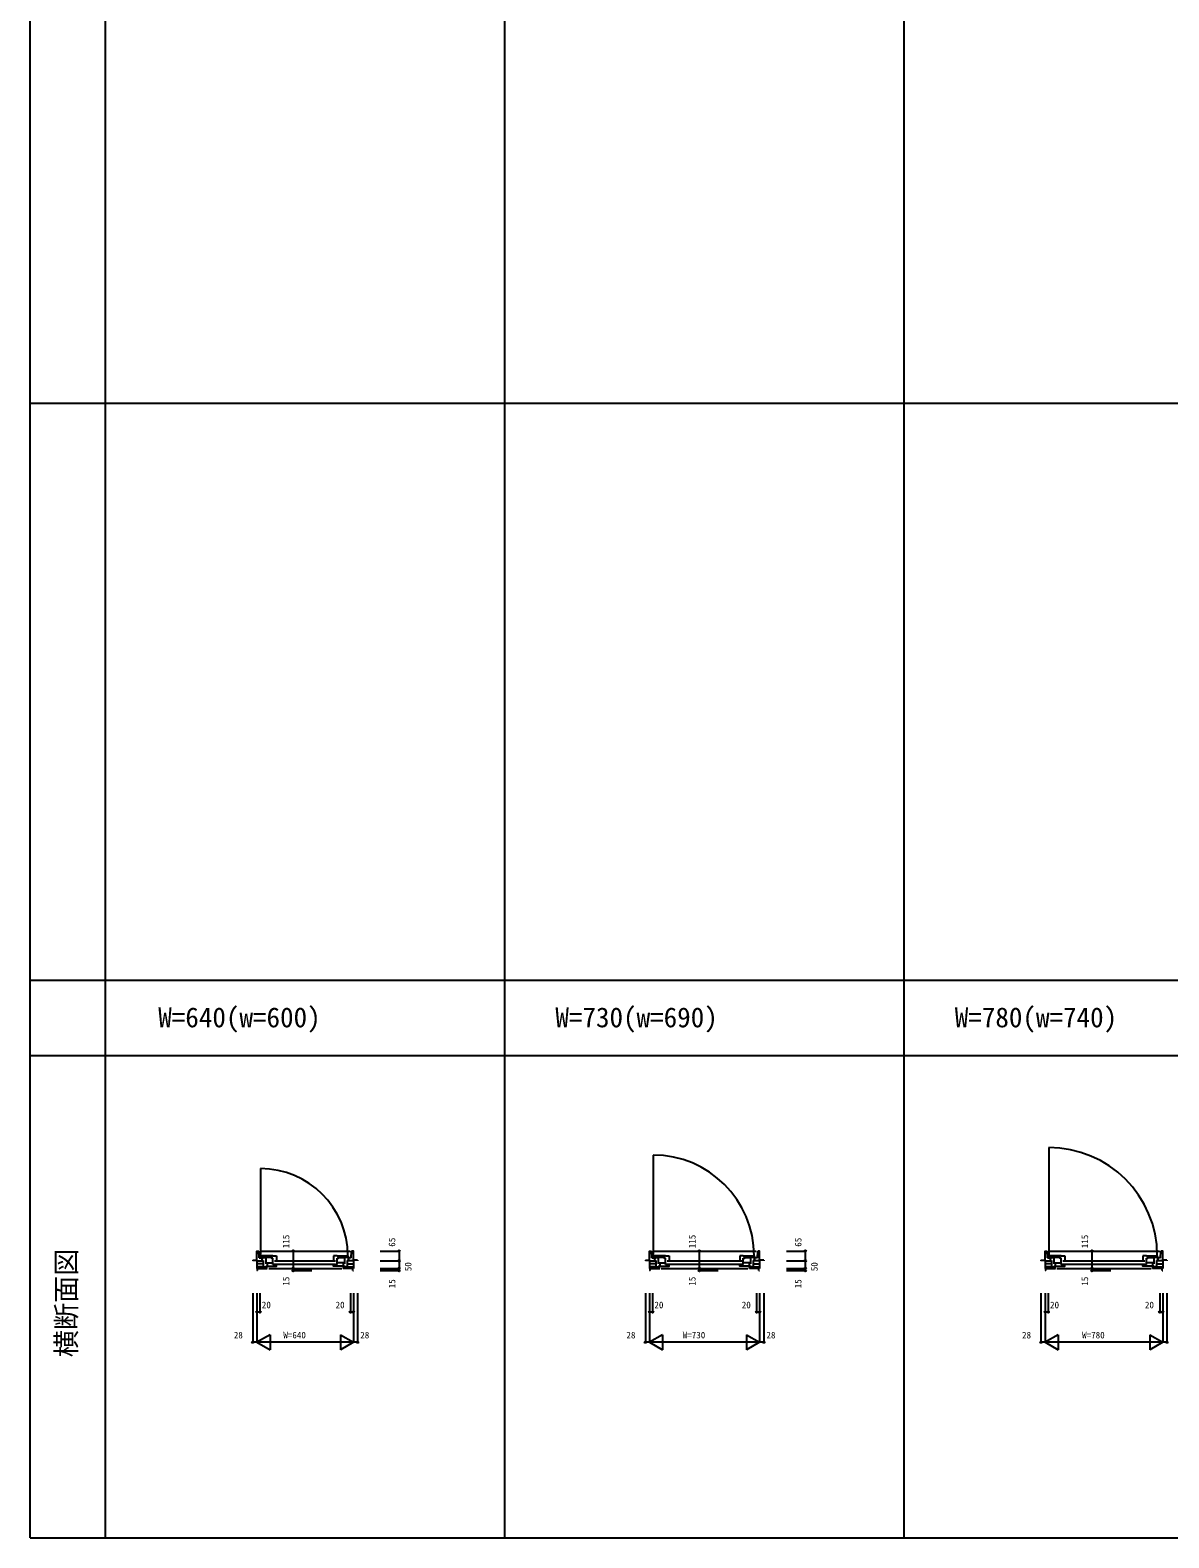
# Model space of a CAD drawing. Units: millimetres, scale not verified. Extents: x -13750 to 13750, y -10000 to 10000.
# Drawn here: x -13750 to -6195, y -10000 to 0 of the extents above; entities that cross this region are included whole.
import ezdxf
from ezdxf.enums import TextEntityAlignment as Align

# ---------------------------------------------------------------- set-up
doc = ezdxf.new("R2010")
doc.units = ezdxf.units.MM
doc.header["$LTSCALE"] = 50
for name, color, linetype in [('0-0_0', 3, 'Continuous'), ('0-2_YKK_B1', 4, 'Continuous'), ('0-4_YKK_F1', 7, 'Continuous'), ('0-6_YKK_N1', 2, 'Continuous')]:
    doc.layers.add(name, color=color, linetype=linetype)
doc.styles.add('ＭＳ ゴシック', font='')
doc.styles.get('ＭＳ ゴシック').set_extended_font_data('MS Gothic')

msp = doc.modelspace()

# ---------------------------------------------------------------- linework, layer by layer
at = {"layer": '0-2_YKK_B1'}
for p, q in [((-9616.3, -7461.19), (-9616.3, -8121.8)), ((-6991.3, -7411.19), (-6991.3, -8121.8)), ((-12221.3, -7551.19), (-12221.3, -8121.8)), ((-12230.64, -8142.5), (-12233, -8097.5)), ((-12223, -8097.5), (-11627, -8097.5)), ((-11619.36, -8142.5), (-11617, -8097.5)), ((-9625.64, -8142.5), (-9628, -8097.5)), ((-9618, -8097.5), (-8932, -8097.5)), ((-8924.36, -8142.5), (-8922, -8097.5)), ((-7000.64, -8142.5), (-7003, -8097.5)), ((-6993, -8097.5), (-6257, -8097.5)), ((-6249.36, -8142.5), (-6247, -8097.5)), ((-12273, -8159.1), (-12273, -8162.5)), ((-12245, -8159.1), (-12245, -8212.5)), ((-12245, -8162.5), (-12203, -8162.5)), ((-12203, -8182.5), (-12245, -8182.5)), ((-12230.64, -8142.5), (-12203, -8142.5)), ((-12212.6, -8131.5), (-12230, -8131.5)), ((-12221.3, -8122.8), (-12221.3, -8140.2)), ((-12212.2, -8142.5), (-12212.2, -8159.4)), ((-12212.2, -8159.4), (-12203, -8159.4)), ((-12139, -8128.5), (-12211, -8128.5)), ((-12211, -8128.5), (-12211, -8139.5)), ((-12211, -8139.5), (-12187, -8139.5)), ((-12203, -8159.4), (-12203, -8202.5)), ((-12187, -8139.5), (-12187, -8181.5)), ((-12148.2, -8139.5), (-12187, -8139.5)), ((-12177.9, -8176.1), (-12139, -8176.1)), ((-12139, -8128.5), (-12139, -8131.4)), ((-12139, -8128.7), (-12115, -8128.7)), ((-12139, -8188), (-12139, -8145.4)), ((-12129, -8162.5), (-11723, -8162.5)), ((-12129, -8184.5), (-11723, -8184.5)), ((-12115, -8128.7), (-12115, -8164.5)), ((-11713, -8128.7), (-11737, -8128.7)), ((-11737, -8128.7), (-11737, -8164.5)), ((-11713, -8128.5), (-11641, -8128.5)), ((-11713, -8128.5), (-11713, -8131.4)), ((-11713, -8188), (-11713, -8145.4)), ((-11674.1, -8176.1), (-11713, -8176.1)), ((-11703.8, -8139.5), (-11665, -8139.5)), ((-11641, -8139.5), (-11665, -8139.5)), ((-11665, -8139.5), (-11665, -8181.5)), ((-11619.36, -8142.5), (-11647, -8142.5)), ((-11637.8, -8159.4), (-11647, -8159.4)), ((-11647, -8159.4), (-11647, -8202.5)), ((-11605, -8162.5), (-11647, -8162.5)), ((-11647, -8182.5), (-11605, -8182.5)), ((-11641, -8128.5), (-11641, -8139.5)), ((-11637.8, -8142.5), (-11637.8, -8159.4)), ((-11605, -8159.1), (-11605, -8212.5)), ((-11577, -8159.1), (-11577, -8162.5)), ((-9668, -8159.1), (-9668, -8162.5)), ((-9640, -8159.1), (-9640, -8212.5)), ((-9640, -8162.5), (-9598, -8162.5)), ((-9598, -8182.5), (-9640, -8182.5)), ((-9625.64, -8142.5), (-9598, -8142.5)), ((-9607.6, -8131.5), (-9625, -8131.5)), ((-9616.3, -8122.8), (-9616.3, -8140.2)), ((-9607.2, -8142.5), (-9607.2, -8159.4)), ((-9607.2, -8159.4), (-9598, -8159.4)), ((-9534, -8128.5), (-9606, -8128.5)), ((-9606, -8128.5), (-9606, -8139.5)), ((-9606, -8139.5), (-9582, -8139.5)), ((-9598, -8159.4), (-9598, -8202.5)), ((-9582, -8139.5), (-9582, -8181.5)), ((-9543.2, -8139.5), (-9582, -8139.5)), ((-9572.9, -8176.1), (-9534, -8176.1)), ((-9534, -8128.5), (-9534, -8131.4)), ((-9534, -8128.7), (-9510, -8128.7)), ((-9534, -8188), (-9534, -8145.4)), ((-9524, -8162.5), (-9028, -8162.5)), ((-9524, -8184.5), (-9028, -8184.5)), ((-9510, -8128.7), (-9510, -8164.5)), ((-9018, -8128.7), (-9042, -8128.7)), ((-9042, -8128.7), (-9042, -8164.5)), ((-9018, -8128.5), (-8946, -8128.5)), ((-9018, -8128.5), (-9018, -8131.4)), ((-9018, -8188), (-9018, -8145.4)), ((-8979.1, -8176.1), (-9018, -8176.1)), ((-9008.8, -8139.5), (-8970, -8139.5)), ((-8946, -8139.5), (-8970, -8139.5)), ((-8970, -8139.5), (-8970, -8181.5)), ((-8924.36, -8142.5), (-8952, -8142.5)), ((-8942.8, -8159.4), (-8952, -8159.4)), ((-8952, -8159.4), (-8952, -8202.5)), ((-8910, -8162.5), (-8952, -8162.5)), ((-8952, -8182.5), (-8910, -8182.5)), ((-8946, -8128.5), (-8946, -8139.5)), ((-8942.8, -8142.5), (-8942.8, -8159.4)), ((-8910, -8159.1), (-8910, -8212.5)), ((-8882, -8159.1), (-8882, -8162.5)), ((-7043, -8159.1), (-7043, -8162.5)), ((-7015, -8159.1), (-7015, -8212.5)), ((-7015, -8162.5), (-6973, -8162.5)), ((-6973, -8182.5), (-7015, -8182.5)), ((-7000.64, -8142.5), (-6973, -8142.5)), ((-6982.6, -8131.5), (-7000, -8131.5)), ((-6991.3, -8122.8), (-6991.3, -8140.2)), ((-6982.2, -8142.5), (-6982.2, -8159.4)), ((-6982.2, -8159.4), (-6973, -8159.4)), ((-6909, -8128.5), (-6981, -8128.5)), ((-6981, -8128.5), (-6981, -8139.5)), ((-6981, -8139.5), (-6957, -8139.5)), ((-6973, -8159.4), (-6973, -8202.5)), ((-6957, -8139.5), (-6957, -8181.5)), ((-6918.2, -8139.5), (-6957, -8139.5)), ((-6947.9, -8176.1), (-6909, -8176.1)), ((-6909, -8128.5), (-6909, -8131.4)), ((-6909, -8128.7), (-6885, -8128.7)), ((-6909, -8188), (-6909, -8145.4)), ((-6899, -8162.5), (-6353, -8162.5)), ((-6899, -8184.5), (-6353, -8184.5)), ((-6885, -8128.7), (-6885, -8164.5)), ((-6343, -8128.7), (-6367, -8128.7)), ((-6367, -8128.7), (-6367, -8164.5)), ((-6343, -8128.5), (-6271, -8128.5)), ((-6343, -8128.5), (-6343, -8131.4)), ((-6343, -8188), (-6343, -8145.4)), ((-6304.1, -8176.1), (-6343, -8176.1)), ((-6333.8, -8139.5), (-6295, -8139.5)), ((-6271, -8139.5), (-6295, -8139.5)), ((-6295, -8139.5), (-6295, -8181.5)), ((-6249.36, -8142.5), (-6277, -8142.5)), ((-6267.8, -8159.4), (-6277, -8159.4)), ((-6277, -8159.4), (-6277, -8202.5)), ((-6235, -8162.5), (-6277, -8162.5)), ((-6277, -8182.5), (-6235, -8182.5)), ((-6271, -8128.5), (-6271, -8139.5)), ((-6267.8, -8142.5), (-6267.8, -8159.4)), ((-6235, -8159.1), (-6235, -8212.5)), ((-6207, -8159.1), (-6207, -8162.5)), ((-12203, -8202.5), (-12245, -8202.5)), ((-12241, -8212.5), (-12245, -8212.5)), ((-12241, -8227.5), (-12245, -8227.5)), ((-12241, -8227.5), (-12241, -8212.5)), ((-12241, -8212.5), (-12177, -8212.5)), ((-12203, -8202.5), (-12191, -8202.5)), ((-12191, -8212.5), (-12191, -8202.5)), ((-12191, -8202.5), (-12186.8, -8202.5)), ((-12179, -8212.5), (-12179, -8202.5)), ((-12167, -8212.5), (-11683, -8212.5)), ((-11609, -8212.5), (-11673, -8212.5)), ((-11671, -8212.5), (-11671, -8202.5)), ((-11659, -8202.5), (-11663.2, -8202.5)), ((-11659, -8212.5), (-11659, -8202.5)), ((-11647, -8202.5), (-11659, -8202.5)), ((-11647, -8202.5), (-11605, -8202.5)), ((-11609, -8227.5), (-11609, -8212.5)), ((-11609, -8212.5), (-11605, -8212.5)), ((-11609, -8227.5), (-11605, -8227.5)), ((-9598, -8202.5), (-9640, -8202.5)), ((-9636, -8212.5), (-9640, -8212.5)), ((-9636, -8227.5), (-9640, -8227.5)), ((-9636, -8227.5), (-9636, -8212.5)), ((-9636, -8212.5), (-9572, -8212.5)), ((-9598, -8202.5), (-9586, -8202.5)), ((-9586, -8212.5), (-9586, -8202.5)), ((-9586, -8202.5), (-9581.8, -8202.5)), ((-9574, -8212.5), (-9574, -8202.5)), ((-9562, -8212.5), (-8988, -8212.5)), ((-8914, -8212.5), (-8978, -8212.5)), ((-8976, -8212.5), (-8976, -8202.5)), ((-8964, -8202.5), (-8968.2, -8202.5)), ((-8964, -8212.5), (-8964, -8202.5)), ((-8952, -8202.5), (-8964, -8202.5)), ((-8952, -8202.5), (-8910, -8202.5)), ((-8914, -8227.5), (-8914, -8212.5)), ((-8914, -8212.5), (-8910, -8212.5)), ((-8914, -8227.5), (-8910, -8227.5)), ((-6973, -8202.5), (-7015, -8202.5)), ((-7011, -8212.5), (-7015, -8212.5)), ((-7011, -8227.5), (-7015, -8227.5)), ((-7011, -8227.5), (-7011, -8212.5)), ((-7011, -8212.5), (-6947, -8212.5)), ((-6973, -8202.5), (-6961, -8202.5)), ((-6961, -8212.5), (-6961, -8202.5)), ((-6961, -8202.5), (-6956.8, -8202.5)), ((-6949, -8212.5), (-6949, -8202.5)), ((-6937, -8212.5), (-6313, -8212.5)), ((-6239, -8212.5), (-6303, -8212.5)), ((-6301, -8212.5), (-6301, -8202.5)), ((-6289, -8202.5), (-6293.2, -8202.5)), ((-6289, -8212.5), (-6289, -8202.5)), ((-6277, -8202.5), (-6289, -8202.5)), ((-6277, -8202.5), (-6235, -8202.5)), ((-6239, -8227.5), (-6239, -8212.5)), ((-6239, -8212.5), (-6235, -8212.5)), ((-6239, -8227.5), (-6235, -8227.5))]:
    msp.add_line(p, q, dxfattribs=at)
for points in [[(-12273, -8159.1), (-12245, -8159.1), (-12245, -8097.5), (-12233, -8097.5)], [(-11577, -8159.1), (-11605, -8159.1), (-11605, -8097.5), (-11617, -8097.5)], [(-9668, -8159.1), (-9640, -8159.1), (-9640, -8097.5), (-9628, -8097.5)], [(-8882, -8159.1), (-8910, -8159.1), (-8910, -8097.5), (-8922, -8097.5)], [(-7043, -8159.1), (-7015, -8159.1), (-7015, -8097.5), (-7003, -8097.5)], [(-6207, -8159.1), (-6235, -8159.1), (-6235, -8097.5), (-6247, -8097.5)], [(-12187, -8176.1), (-12177.9, -8176.1), (-12177.9, -8198.5)], [(-12187, -8198.5), (-12115, -8198.5), (-12115, -8188), (-12139, -8188)], [(-12139, -8145.4), (-12148.2, -8145.4), (-12148.2, -8128.5)], [(-11665, -8198.5), (-11737, -8198.5), (-11737, -8188), (-11713, -8188)], [(-11713, -8145.4), (-11703.8, -8145.4), (-11703.8, -8128.5)], [(-11665, -8176.1), (-11674.1, -8176.1), (-11674.1, -8198.5)], [(-9582, -8176.1), (-9572.9, -8176.1), (-9572.9, -8198.5)], [(-9582, -8198.5), (-9510, -8198.5), (-9510, -8188), (-9534, -8188)], [(-9534, -8145.4), (-9543.2, -8145.4), (-9543.2, -8128.5)], [(-8970, -8198.5), (-9042, -8198.5), (-9042, -8188), (-9018, -8188)], [(-9018, -8145.4), (-9008.8, -8145.4), (-9008.8, -8128.5)], [(-8970, -8176.1), (-8979.1, -8176.1), (-8979.1, -8198.5)], [(-6957, -8176.1), (-6947.9, -8176.1), (-6947.9, -8198.5)], [(-6957, -8198.5), (-6885, -8198.5), (-6885, -8188), (-6909, -8188)], [(-6909, -8145.4), (-6918.2, -8145.4), (-6918.2, -8128.5)], [(-6295, -8198.5), (-6367, -8198.5), (-6367, -8188), (-6343, -8188)], [(-6343, -8145.4), (-6333.8, -8145.4), (-6333.8, -8128.5)], [(-6295, -8176.1), (-6304.1, -8176.1), (-6304.1, -8198.5)]]:
    msp.add_lwpolyline(points, dxfattribs=at)
for centre in [(-12221.3, -8131.5), (-9616.3, -8131.5), (-6991.3, -8131.5)]:
    msp.add_circle(centre, 6.7, dxfattribs=at)
for centre, radius, start in [((-9616.3, -8131.5), 670.3, 0.25991), ((-6991.3, -8131.5), 720.31, 0.24748), ((-12221.3, -8131.5), 580.3, 0.24515)]:
    msp.add_arc(centre, radius, start, 90, dxfattribs=at)
at = {"layer": '0-4_YKK_F1'}
for p, q in [((-13750, -10000), (-13750, 10000)), ((-13250, -10000), (-13250, 9500)), ((-10600, -10000), (-10600, 9500)), ((-7950, -10000), (-7950, 9500)), ((-13750, -2475), (13250, -2475)), ((-13750, -6300), (13250, -6300)), ((-13750, -6800), (13250, -6800)), ((-13750, -10000), (13750, -10000))]:
    msp.add_line(p, q, dxfattribs=at)
at = {"layer": '0-6_YKK_N1'}
for p, q in [((-12004.94, -8097.5), (-12004.94, -8227.5)), ((-12004.94, -8097.5), (-11879.94, -8097.5)), ((-11427, -8097.5), (-11302, -8097.5)), ((-11302, -8097.5), (-11302, -8227.5)), ((-9309.94, -8097.5), (-9309.94, -8227.5)), ((-9309.94, -8097.5), (-9184.94, -8097.5)), ((-8732, -8097.5), (-8607, -8097.5)), ((-8607, -8097.5), (-8607, -8227.5)), ((-6704.94, -8097.5), (-6704.94, -8227.5)), ((-6704.94, -8097.5), (-6579.94, -8097.5)), ((-11427, -8162.5), (-11302, -8162.5)), ((-8732, -8162.5), (-8607, -8162.5)), ((-12004.94, -8212.5), (-11879.94, -8212.5)), ((-12004.94, -8227.5), (-11879.94, -8227.5)), ((-11427, -8212.5), (-11302, -8212.5)), ((-11427, -8227.5), (-11302, -8227.5)), ((-9309.94, -8212.5), (-9184.94, -8212.5)), ((-9309.94, -8227.5), (-9184.94, -8227.5)), ((-8732, -8212.5), (-8607, -8212.5)), ((-8732, -8227.5), (-8607, -8227.5)), ((-6704.94, -8212.5), (-6579.94, -8212.5)), ((-6704.94, -8227.5), (-6579.94, -8227.5)), ((-12273, -8377.5), (-12273, -8702.5)), ((-12245, -8377.5), (-12245, -8702.5)), ((-12225, -8377.5), (-12225, -8502.5)), ((-11625, -8377.5), (-11625, -8502.5)), ((-11605, -8377.5), (-11605, -8702.5)), ((-11577, -8377.5), (-11577, -8702.5)), ((-9668, -8377.5), (-9668, -8702.5)), ((-9640, -8377.5), (-9640, -8702.5)), ((-9620, -8377.5), (-9620, -8502.5)), ((-8930, -8377.5), (-8930, -8502.5)), ((-8910, -8377.5), (-8910, -8702.5)), ((-8882, -8377.5), (-8882, -8702.5)), ((-7043, -8377.5), (-7043, -8702.5)), ((-7015, -8377.5), (-7015, -8702.5)), ((-6995, -8377.5), (-6995, -8502.5)), ((-6255, -8377.5), (-6255, -8502.5)), ((-6235, -8377.5), (-6235, -8702.5)), ((-6207, -8377.5), (-6207, -8702.5)), ((-12225, -8502.5), (-12245, -8502.5)), ((-11625, -8502.5), (-11605, -8502.5)), ((-9620, -8502.5), (-9640, -8502.5)), ((-8930, -8502.5), (-8910, -8502.5)), ((-6995, -8502.5), (-7015, -8502.5)), ((-6255, -8502.5), (-6235, -8502.5)), ((-12158.4, -8652.5), (-12245, -8702.5)), ((-12158.4, -8652.5), (-12158.4, -8752.5)), ((-11691.6, -8652.5), (-11691.6, -8752.5)), ((-11691.6, -8652.5), (-11605, -8702.5)), ((-9553.4, -8652.5), (-9640, -8702.5)), ((-9553.4, -8652.5), (-9553.4, -8752.5)), ((-8996.6, -8652.5), (-8996.6, -8752.5)), ((-8996.6, -8652.5), (-8910, -8702.5)), ((-6928.4, -8652.5), (-7015, -8702.5)), ((-6928.4, -8652.5), (-6928.4, -8752.5)), ((-6321.6, -8652.5), (-6321.6, -8752.5)), ((-6321.6, -8652.5), (-6235, -8702.5)), ((-11577, -8702.5), (-12273, -8702.5)), ((-12245, -8702.5), (-12158.4, -8752.5)), ((-11605, -8702.5), (-11691.6, -8752.5)), ((-8882, -8702.5), (-9668, -8702.5)), ((-9640, -8702.5), (-9553.4, -8752.5)), ((-8910, -8702.5), (-8996.6, -8752.5)), ((-6207, -8702.5), (-7043, -8702.5)), ((-7015, -8702.5), (-6928.4, -8752.5)), ((-6235, -8702.5), (-6321.6, -8752.5))]:
    msp.add_line(p, q, dxfattribs=at)
for centre in [(-12004.94, -8097.5), (-11302, -8097.5), (-9309.94, -8097.5), (-8607, -8097.5), (-6704.94, -8097.5), (-11302, -8162.5), (-8607, -8162.5), (-12004.94, -8212.5), (-12004.69, -8227.5), (-11302, -8212.5), (-11302, -8227.5), (-9309.94, -8212.5), (-9309.69, -8227.5), (-8607, -8212.5), (-8607, -8227.5), (-6704.94, -8212.5), (-6704.69, -8227.5), (-12245, -8502.5), (-12225, -8502.5), (-11625, -8502.5), (-11605, -8502.5), (-9640, -8502.5), (-9620, -8502.5), (-8930, -8502.5), (-8910, -8502.5), (-7015, -8502.5), (-6995, -8502.5), (-6255, -8502.5), (-6235, -8502.5), (-12273, -8702.5), (-11577, -8702.5), (-9668, -8702.5), (-8882, -8702.5), (-7043, -8702.5), (-6207, -8702.5)]:
    msp.add_circle(centre, 5, dxfattribs=at)

# ---------------------------------------------------------------- texts
at = {"layer": '0-0_0', "style": 'ＭＳ ゴシック'}
for s, p in [('W=640(w=600)', (-12900, -6653.37)), ('W=730(w=690)', (-10265, -6653.37)), ('W=780(w=740)', (-7615, -6653.37))]:
    msp.add_text(s, height=132, dxfattribs=at).set_placement(p, align=Align.BOTTOM_LEFT)
msp.add_text('横断面図', height=132, rotation=90, dxfattribs=at).set_placement((-13405.05, -8802), align=Align.BOTTOM_LEFT)
at = {"layer": '0-6_YKK_N1', "style": 'ＭＳ ゴシック'}
for s, p in [('115', (-12016.94, -8079.2)), ('115', (-9321.94, -8079.2)), ('115', (-6716.94, -8079.2)), ('65', (-11314, -8069.2)), ('65', (-8619, -8069.2)), ('50', (-11206.76, -8231.59)), ('50', (-8511.76, -8231.59)), ('15', (-12016.94, -8327.51)), ('15', (-11314, -8344.56)), ('15', (-9321.94, -8327.51)), ('15', (-8619, -8344.56)), ('15', (-6716.94, -8327.51))]:
    msp.add_text(s, height=43.99, rotation=90, dxfattribs=at).set_placement(p, align=Align.BOTTOM_LEFT)
for s, p in [('20', (-12212.85, -8490.5)), ('20', (-11723.33, -8490.5)), ('20', (-9607.85, -8490.5)), ('20', (-9028.33, -8490.5)), ('20', (-6982.85, -8490.5)), ('20', (-6353.33, -8490.5)), ('28', (-12398.65, -8690.5)), ('W=640', (-12070, -8690.5)), ('28', (-11559.57, -8690.5)), ('28', (-9793.65, -8690.5)), ('W=730', (-9420, -8690.5)), ('28', (-8864.57, -8690.5)), ('28', (-7168.65, -8690.5)), ('W=780', (-6770, -8690.5))]:
    msp.add_text(s, height=43.99, dxfattribs=at).set_placement(p, align=Align.BOTTOM_LEFT)

doc.saveas('drawing.dxf')
